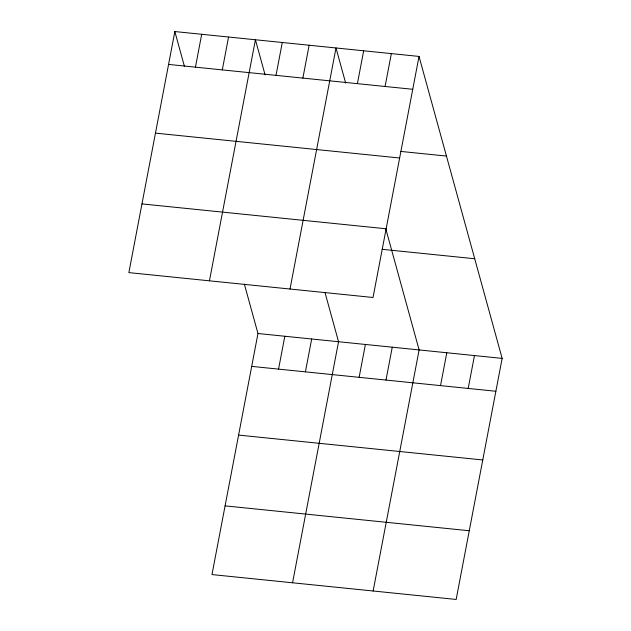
<?xml version="1.0" encoding="UTF-8"?>
<svg xmlns="http://www.w3.org/2000/svg" width="631" height="631" viewBox="0 0 631 631"><rect width="100%" height="100%" fill="white"/><g stroke="black" fill="none" stroke-linecap="round" stroke-linejoin="round"><path stroke-width="0.95" d="M174.842 31.55L128.858 272.608L373.031 297.485L419.023 56.427L174.842 31.55L184.512 66.665M195.436 67.154L201.699 34.287M222.293 69.891L228.564 37.024M209.437 280.819L255.421 39.761L265.091 74.876M276.007 75.365L282.278 42.498M302.872 78.102L309.143 45.235M244.378 284.163L257.969 333.515L211.977 574.573L456.158 599.45L502.142 358.392L419.023 56.427M290.015 289.03L336 47.964L345.662 83.079M278.555 369.119L284.826 336.252M357.406 83.655L363.677 50.788M305.412 371.856L311.682 338.989M385.076 86.479L391.346 53.603M292.555 582.784L338.547 341.726L324.957 292.374M359.134 377.33L365.404 344.455M385.991 380.067L392.261 347.192M373.134 590.995L419.118 349.929L385.888 229.203M440.525 385.62L446.795 352.753M468.194 388.444L474.465 355.568M168.572 64.417L412.753 89.294M400.646 151.408L446.448 156.07M155.471 133.125L399.644 158.002M141.967 203.908L386.14 228.785M382.102 249.308L474.709 258.742M257.969 333.515L502.142 358.392M251.698 366.382L495.871 391.259M238.589 435.09L482.762 459.96M225.086 505.873L469.259 530.75"/></g></svg>
